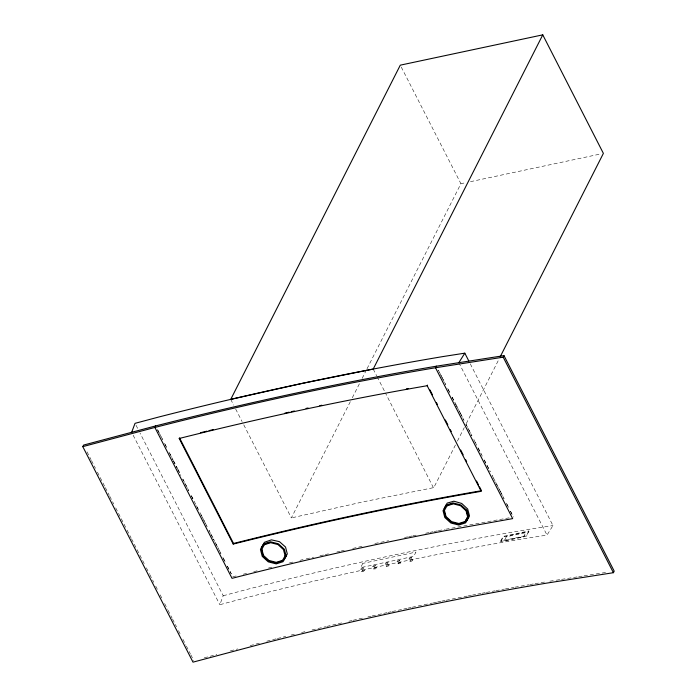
<?xml version="1.0" encoding="UTF-8"?>
<svg xmlns="http://www.w3.org/2000/svg" width="697" height="697" viewBox="0 0 697 697"><rect width="100%" height="100%" fill="white"/><g stroke="black" fill="none" stroke-linecap="round" stroke-linejoin="round"><path stroke-width="0.52" stroke-dasharray="3.48 2.61" d="M360.654 569.362L361.769 568.064L363.529 567.977L364.636 570.129L363.512 571.427L361.76 571.514L360.654 569.362L362.414 569.275L363.529 567.977M361.76 571.514L362.876 570.216L364.636 570.129M372.607 566.818L373.723 565.52L375.483 565.433L376.58 567.585L375.465 568.883L373.705 568.97L372.607 566.818L374.359 566.731L375.483 565.433M373.705 568.97L374.82 567.672L376.58 567.585M385.258 564.126L386.373 562.827L388.133 562.74L389.231 564.892L388.116 566.191L386.356 566.286L385.258 564.126L387.018 564.039L388.133 562.74M386.356 566.286L387.48 564.979L389.231 564.892M396.968 561.634L398.092 560.336L399.843 560.249L400.949 562.401L399.834 563.699L398.074 563.786L396.968 561.634L398.728 561.547L399.843 560.249M398.074 563.786L399.189 562.488L400.949 562.401M408.921 559.09L410.036 557.792L411.796 557.705L412.894 559.857L411.779 561.155L410.019 561.251L408.921 559.09L410.681 559.003L411.796 557.705M410.019 561.251L411.143 559.952L412.894 559.857M470.266 363.817L552.982 525.573L547.006 535.096L524.597 538.598A2195.82 971.574 -27.1 0 0 243.662 598.366L219.825 604.708L223.214 595.743L140.001 433.011M350.33 401.664L291.355 517.915L242.565 422.504M352.299 397.787L360.157 382.287M362.126 378.419L366.552 369.698M367.04 368.73L460.909 183.694L466.223 182.57M455.446 444.974L433.822 487.604L363.459 501.796L291.355 517.915L291.799 517.801M457.415 441.096L464.298 427.54M466.258 423.663L499.191 358.755M500.734 541.046L503.077 536.429L528.849 530.94L526.732 535.993L500.951 541.473L500.734 541.046L526.505 535.566L528.849 530.94M500.951 541.473L503.304 536.856L529.075 531.375M223.214 595.743L247.33 589.331A2212.017 978.745 -27.1 0 1 530.33 529.11L552.982 525.573M204.273 657.811L216.837 654.466M230.393 650.867L237.694 648.924M250.153 645.605L259.484 643.131M232.737 576.794L238.025 575.495M243.236 574.223L248.524 572.925M253.743 571.653L259.014 570.355M268.441 568.046L272.658 567.009M289.438 562.906L294.692 561.616M299.937 560.327L303.09 559.56M306.253 558.828L313.641 557.173M319.975 555.762L324.192 554.812M325.246 554.577L328.418 553.871M336.86 551.98L340.023 551.275M341.086 551.039L344.248 550.334M352.691 548.443L364.304 545.847M470.484 181.664L601.258 153.837M374.855 543.486L388.612 540.706M404.487 537.509L407.667 536.864M408.721 536.655L411.901 536.01M412.955 535.801L416.126 535.157M425.658 533.24L428.829 532.595M429.883 532.386L433.064 531.741M434.118 531.532L437.298 530.887M438.352 530.67L444.703 529.389M433.395 487.673L385.528 393.16M445.758 529.206L509.219 517.819M549.846 581.193L555.178 580.366M556.241 580.2L560.51 579.529M561.573 579.364L577.63 576.855M578.702 576.689L582.988 576.018M584.069 575.853L608.028 572.106M401.28 67.095L460.909 183.694M458.835 362.684L547.006 535.096M441.245 375.875L438.282 370.072L442.194 377.818M441.741 376.842L445.697 384.578L442.691 378.785M447.674 388.447L450.149 393.282L447.631 388.456M452.126 397.151L455.089 402.953M455.585 403.92L459.541 411.657M460.037 412.624L463.993 420.352L460.987 414.567M465.971 424.22L471.904 435.825L465.936 424.238M482.289 456.134L473.882 439.694L476.321 444.547M484.267 460.003L490.209 471.608M495.149 481.278L492.187 475.476L494.617 480.32M495.645 482.246L499.601 489.982M500.097 490.949L504.053 498.686L501.047 492.892M510.483 511.258L513.445 517.061M452.083 397.159L456.038 404.896M456.535 405.863L460.49 413.6M478.299 448.415L481.261 454.217M484.232 460.02L490.165 471.625M496.595 484.188L500.551 491.925M510.439 511.267L511.929 514.168M373.209 369.062L376.659 375.814M377.147 376.772L385.032 392.193M230.733 399.381L233.695 405.157M235.664 409.017L242.068 421.546M157.609 429.788L159.09 432.689M162.558 439.458L159.587 433.656L162.514 439.476M164.536 443.327L167.01 448.162L164.492 443.344M168.988 452.031L172.943 459.767L168.944 452.048M173.431 460.734L177.395 468.471M177.883 469.438L180.854 475.241M182.832 479.109L188.765 490.714L182.788 479.118M195.691 504.253L190.743 494.582L193.67 500.394M207.061 526.496L196.188 505.22L199.107 511.032M213.003 538.101L209.039 530.365L212.96 538.11M217.447 546.805L213.491 539.069L217.412 546.814M222.892 557.443L225.366 562.279L222.848 557.452M227.344 566.147L231.299 573.884M157.566 429.805L159.055 432.706M173.396 460.743L177.352 468.48M177.848 469.447L180.811 475.249M201.084 514.9L207.026 526.505M227.3 566.156L231.256 573.892M136.037 425.266L138.015 429.143M133.136 435.207L219.825 604.708M87.047 451.848L91.002 459.576M91.49 460.543L95.445 468.271M97.423 472.139L104.838 486.637M105.334 487.604L109.29 495.332M109.777 496.299L113.733 504.036M115.711 507.895L126.584 529.162M127.081 530.129L131.036 537.857M131.524 538.825L144.375 563.951M146.353 567.82L149.315 573.614M149.811 574.581L153.767 582.317M155.745 586.177L158.21 591.012M160.188 594.881L162.662 599.708M164.64 603.576L167.602 609.378M168.099 610.337L172.054 618.073M172.551 619.041L176.498 626.769M178.476 630.637L180.95 635.472M182.928 639.332L185.89 645.134M186.387 646.102L190.342 653.83M190.83 654.797L193.801 660.599M266.768 641.205A2195.82 971.574 -27.1 0 1 276.265 638.792M277.319 638.522A2195.82 971.574 -27.1 0 1 285.753 636.405M291.024 635.098A2195.82 971.574 -27.1 0 1 296.286 633.8M301.548 632.501A2195.82 971.574 -27.1 0 1 306.802 631.221M312.056 629.949A2195.82 971.574 -27.1 0 1 325.691 626.673M326.736 626.429A2195.82 971.574 -27.1 0 1 337.2 623.954M338.263 623.71A2195.82 971.574 -27.1 0 1 343.569 622.473M348.866 621.245A2195.82 971.574 -27.1 0 1 352.046 620.513M353.109 620.269A2195.82 971.574 -27.1 0 1 362.632 618.091M367.911 616.897A2195.82 971.574 -27.1 0 1 371.083 616.192M372.137 615.956A2195.82 971.574 -27.1 0 1 382.688 613.613M383.742 613.377A2195.82 971.574 -27.1 0 1 386.905 612.68M387.95 612.454A2195.82 971.574 -27.1 0 1 391.113 611.757M392.167 611.53A2195.82 971.574 -27.1 0 1 402.674 609.265M403.729 609.039A2195.82 971.574 -27.1 0 1 406.874 608.368M407.919 608.141A2195.82 971.574 -27.1 0 1 411.117 607.462M412.18 607.235A2195.82 971.574 -27.1 0 1 432.367 603.036M433.429 602.818A2195.82 971.574 -27.1 0 1 436.61 602.164M437.664 601.947A2195.82 971.574 -27.1 0 1 440.844 601.302M441.898 601.093A2195.82 971.574 -27.1 0 1 445.078 600.448M446.132 600.239A2195.82 971.574 -27.1 0 1 467.243 596.074M468.297 595.865A2195.82 971.574 -27.1 0 1 471.46 595.255M472.514 595.055A2195.82 971.574 -27.1 0 1 475.668 594.445M477.767 594.044A2195.82 971.574 -27.1 0 1 480.965 593.443M482.036 593.234A2195.82 971.574 -27.1 0 1 485.234 592.633M486.297 592.433A2195.82 971.574 -27.1 0 1 494.809 590.847M495.881 590.647A2195.82 971.574 -27.1 0 1 504.375 589.087M505.438 588.895A2195.82 971.574 -27.1 0 1 513.924 587.371M514.978 587.179A2195.82 971.574 -27.1 0 1 528.727 584.757M529.781 584.574A2195.82 971.574 -27.1 0 1 534.007 583.842M535.061 583.668A2195.82 971.574 -27.1 0 1 546.64 581.699M362.797 563.394L360.628 567.663L413.757 556.363L415.926 552.085L362.797 563.394M506.301 536.786L504.14 541.055L523.604 536.917L525.765 532.647L506.301 536.786M508.505 507.39L506.031 502.554L508.462 507.399M220.914 553.575L217.943 547.772L220.871 553.584"/><path stroke-width="1.05" d="M131.655 432.297L135.044 423.332L159.16 416.919A2212.017 978.745 -27.1 0 1 442.159 356.698L464.812 353.161L468.776 360.915M82.795 446.638L83.588 445.078L155.631 425.919L154.847 427.47L82.795 446.638L193.008 662.15L265.095 642.982A2193.119 970.381 -27.1 0 1 545.69 583.276L613.412 572.699L614.205 571.148L503.992 355.627L436.305 366.204L435.512 367.755A2193.119 970.381 -27.1 0 0 154.882 427.461L232.031 578.327A2193.119 970.381 -27.1 0 1 443.832 530.957L512.661 518.62L435.512 367.755L503.199 357.186L503.992 355.627M179.216 438.483L179.53 437.864L233.53 543.46L233.216 544.078L179.216 438.483C261.192 417.878 343.882 400.078 427.183 385.72L427.496 385.101M542.763 34.85L373.209 369.062L302.846 383.263L230.733 399.381L400.296 65.161L542.763 34.85L603.384 153.384L500.176 356.82M261.192 548.077L264.416 542.31L271.394 539.861L279.462 541.665L285.535 547.04L287.295 553.932L284.062 559.708M264.712 544.087L261.532 549.811L263.17 556.067L268.685 561.094L275.96 562.958L282.233 560.954L285.413 555.23M444.137 508.488L447.169 503.112L453.878 501.195L461.71 503.461L467.678 509.054L469.49 515.832L466.459 521.208M458.835 362.684L464.812 353.161M265.609 543.799L269.19 542.658M264.398 544.706L270.671 542.702L277.955 544.566L283.461 549.593L285.099 555.849M447.291 505.238L452.667 503.522M282.546 560.336L276.273 562.34L268.998 560.475L263.483 555.448L261.854 549.192M155.492 425.954C248.324 402.404 342 382.209 436.427 366.178M200.605 432.698L206.922 431.147M209.03 430.633L213.247 429.596M233.53 543.46C315.506 522.863 398.205 505.064 481.505 490.705L479.519 486.828M233.216 544.078C315.192 523.482 397.891 505.682 481.191 491.324L427.183 385.72M284.925 413.121L289.142 412.171M291.25 411.7L294.413 410.995M306.009 408.425L308.126 407.998M319.749 405.654L321.866 405.227M406.386 388.882L408.494 388.508M503.199 357.186L613.412 572.699M429.971 389.945L432.454 394.79M436.418 402.535L437.402 404.478M445.331 419.977L447.814 424.822M450.288 429.666L451.281 431.6M460.691 450.009L463.174 454.853M465.648 459.698L466.642 461.632M476.548 481.008L478.525 484.885M466.354 510.126L467.983 516.381L465.117 521.487L458.853 523.491L451.569 521.626L446.063 516.599L444.425 510.343M263.579 543.956L260.451 549.532L262.238 556.363L268.258 561.852L276.204 563.89L283.052 561.704L286.179 556.128L284.393 549.297L278.373 543.808L270.427 541.769L263.579 543.956M446.158 505.107L443.031 510.683L444.817 517.523L450.828 523.003L458.783 525.041L465.622 522.855L468.75 517.279L466.964 510.448L460.952 504.959L452.998 502.92L446.158 505.107M446.977 505.856L444.111 510.962L445.749 517.218L451.255 522.245L458.539 524.109L464.803 522.105L467.67 517L466.032 510.744L460.525 505.717L453.242 503.853L446.977 505.856"/></g></svg>
